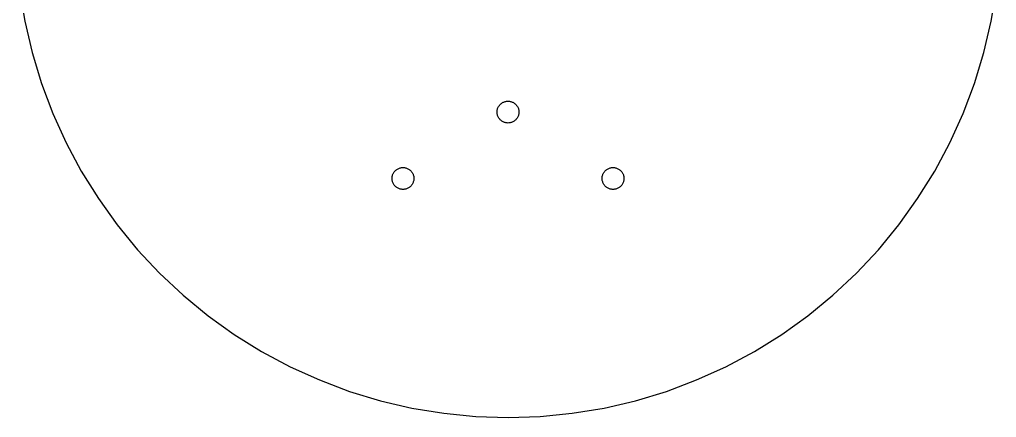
# Model space of a CAD drawing. Header units: metres. Extents: x -79 to 79, y -79 to 79.
# Drawn here: x -78.3 to 78.3, y -79 to -15.1 of the extents above; entities that cross this region are included whole.
import ezdxf

# ---------------------------------------------------------------- set-up
doc = ezdxf.new("R2010")
doc.units = ezdxf.units.M

msp = doc.modelspace()

# ---------------------------------------------------------------- linework, layer by layer
for p, q in [((-78.3241, -10.3116), (-77.482, -15.4121)), ((77.482, -15.4121), (78.3241, -10.3116)), ((-77.482, -15.4121), (-76.3081, -20.4467)), ((76.3081, -20.4467), (77.482, -15.4121)), ((-76.3081, -20.4467), (-74.8075, -25.3937)), ((74.8075, -25.3937), (76.3081, -20.4467)), ((-74.8075, -25.3937), (-72.9865, -30.232)), ((72.9865, -30.232), (74.8075, -25.3937)), ((-1.73502, -29.7716), (-1.71637, -29.6586)), ((-1.71637, -29.6586), (-1.69037, -29.5471)), ((-1.69037, -29.5471), (-1.65712, -29.4375)), ((-1.65712, -29.4375), (-1.61678, -29.3303)), ((-1.61678, -29.3303), (-1.56952, -29.226)), ((-1.56952, -29.226), (-1.51553, -29.125)), ((-1.51553, -29.125), (-1.45506, -29.0277)), ((-1.45506, -29.0277), (-1.38837, -28.9347)), ((-1.38837, -28.9347), (-1.31572, -28.8461)), ((-1.31572, -28.8461), (-1.23743, -28.7626)), ((-1.23743, -28.7626), (-1.15385, -28.6843)), ((-1.15385, -28.6843), (-1.06532, -28.6116)), ((-1.06532, -28.6116), (-0.972244, -28.5449)), ((-0.972244, -28.5449), (-0.875, -28.4845)), ((-0.875, -28.4845), (-0.774002, -28.4305)), ((-0.774002, -28.4305), (-0.669693, -28.3832)), ((-0.669693, -28.3832), (-0.562515, -28.3429)), ((-0.562515, -28.3429), (-0.452927, -28.3096)), ((-0.452927, -28.3096), (-0.3414, -28.2836)), ((-0.3414, -28.2836), (-0.228409, -28.265)), ((-0.228409, -28.265), (-0.114441, -28.2537)), ((-0.114441, -28.2537), (0, -28.25)), ((0, -28.25), (0.114441, -28.2537)), ((0.114441, -28.2537), (0.228409, -28.265)), ((0.228409, -28.265), (0.3414, -28.2836)), ((0.3414, -28.2836), (0.452927, -28.3096)), ((0.452927, -28.3096), (0.562515, -28.3429)), ((0.562515, -28.3429), (0.669693, -28.3832)), ((0.669693, -28.3832), (0.774002, -28.4305)), ((0.774002, -28.4305), (0.875, -28.4845)), ((0.875, -28.4845), (0.972244, -28.5449)), ((0.972244, -28.5449), (1.06532, -28.6116)), ((1.06532, -28.6116), (1.15385, -28.6843)), ((1.15385, -28.6843), (1.23743, -28.7626)), ((1.23743, -28.7626), (1.31572, -28.8461)), ((1.31572, -28.8461), (1.38837, -28.9347)), ((1.38837, -28.9347), (1.45506, -29.0277)), ((1.45506, -29.0277), (1.51553, -29.125)), ((1.51553, -29.125), (1.56952, -29.226)), ((1.56952, -29.226), (1.61678, -29.3303)), ((1.61678, -29.3303), (1.65712, -29.4375)), ((1.65712, -29.4375), (1.69037, -29.5471)), ((1.69037, -29.5471), (1.71637, -29.6586)), ((1.71637, -29.6586), (1.73502, -29.7716)), ((-72.9865, -30.232), (-70.8529, -34.9408)), ((-1.75, -30), (-1.74625, -29.8855)), ((-1.74625, -30.1144), (-1.75, -30)), ((-1.74625, -29.8855), (-1.73502, -29.7716)), ((-1.73502, -30.2284), (-1.74625, -30.1144)), ((-1.71637, -30.3414), (-1.73502, -30.2284)), ((-1.69037, -30.4529), (-1.71637, -30.3414)), ((-1.65712, -30.5625), (-1.69037, -30.4529)), ((-1.61678, -30.6697), (-1.65712, -30.5625)), ((-1.56952, -30.774), (-1.61678, -30.6697)), ((-1.51553, -30.875), (-1.56952, -30.774)), ((-1.45506, -30.9722), (-1.51553, -30.875)), ((-1.38837, -31.0653), (-1.45506, -30.9722)), ((-1.31572, -31.1539), (-1.38837, -31.0653)), ((-1.23743, -31.2374), (-1.31572, -31.1539)), ((-1.15385, -31.3157), (-1.23743, -31.2374)), ((-1.06532, -31.3884), (-1.15385, -31.3157)), ((1.15385, -31.3157), (1.06532, -31.3884)), ((1.23743, -31.2374), (1.15385, -31.3157)), ((1.31572, -31.1539), (1.23743, -31.2374)), ((1.38837, -31.0653), (1.31572, -31.1539)), ((1.45506, -30.9722), (1.38837, -31.0653)), ((1.51553, -30.875), (1.45506, -30.9722)), ((1.56952, -30.774), (1.51553, -30.875)), ((1.61678, -30.6697), (1.56952, -30.774)), ((1.65712, -30.5625), (1.61678, -30.6697)), ((1.69037, -30.4529), (1.65712, -30.5625)), ((1.71637, -30.3414), (1.69037, -30.4529)), ((1.73502, -30.2284), (1.71637, -30.3414)), ((1.73502, -29.7716), (1.74625, -29.8855)), ((1.74625, -30.1144), (1.73502, -30.2284)), ((1.74625, -29.8855), (1.75, -30)), ((1.75, -30), (1.74625, -30.1144)), ((70.8529, -34.9408), (72.9865, -30.232)), ((-0.972244, -31.4551), (-1.06532, -31.3884)), ((-0.875, -31.5155), (-0.972244, -31.4551)), ((-0.774002, -31.5695), (-0.875, -31.5155)), ((-0.669693, -31.6168), (-0.774002, -31.5695)), ((-0.562515, -31.6571), (-0.669693, -31.6168)), ((-0.452927, -31.6904), (-0.562515, -31.6571)), ((-0.3414, -31.7164), (-0.452927, -31.6904)), ((-0.228409, -31.735), (-0.3414, -31.7164)), ((-0.114441, -31.7462), (-0.228409, -31.735)), ((0, -31.75), (-0.114441, -31.7462)), ((0.114441, -31.7462), (0, -31.75)), ((0.228409, -31.735), (0.114441, -31.7462)), ((0.3414, -31.7164), (0.228409, -31.735)), ((0.452927, -31.6904), (0.3414, -31.7164)), ((0.562515, -31.6571), (0.452927, -31.6904)), ((0.669693, -31.6168), (0.562515, -31.6571)), ((0.774002, -31.5695), (0.669693, -31.6168)), ((0.875, -31.5155), (0.774002, -31.5695)), ((0.972244, -31.4551), (0.875, -31.5155)), ((1.06532, -31.3884), (0.972244, -31.4551)), ((-70.8529, -34.9408), (-68.416, -39.5)), ((68.416, -39.5), (70.8529, -34.9408)), ((-17.8103, -39.1956), (-17.7131, -39.1351)), ((-17.7131, -39.1351), (-17.6121, -39.0812)), ((-17.6121, -39.0812), (-17.5078, -39.0339)), ((-17.5078, -39.0339), (-17.4006, -38.9936)), ((-17.4006, -38.9936), (-17.291, -38.9603)), ((-17.291, -38.9603), (-17.1795, -38.9343)), ((-17.1795, -38.9343), (-17.0665, -38.9157)), ((-17.0665, -38.9157), (-16.9525, -38.9044)), ((-16.9525, -38.9044), (-16.8381, -38.9007)), ((-16.8381, -38.9007), (-16.7236, -38.9044)), ((-16.7236, -38.9044), (-16.6096, -38.9157)), ((-16.6096, -38.9157), (-16.4967, -38.9343)), ((-16.4967, -38.9343), (-16.3851, -38.9603)), ((-16.3851, -38.9603), (-16.2755, -38.9936)), ((-16.2755, -38.9936), (-16.1684, -39.0339)), ((-16.1684, -39.0339), (-16.0641, -39.0812)), ((-16.0641, -39.0812), (-15.9631, -39.1351)), ((-15.9631, -39.1351), (-15.8658, -39.1956)), ((15.8658, -39.1956), (15.9631, -39.1351)), ((15.9631, -39.1351), (16.0641, -39.0812)), ((16.0641, -39.0812), (16.1684, -39.0339)), ((16.1684, -39.0339), (16.2755, -38.9936)), ((16.2755, -38.9936), (16.3851, -38.9603)), ((16.3851, -38.9603), (16.4967, -38.9343)), ((16.4967, -38.9343), (16.6096, -38.9157)), ((16.6096, -38.9157), (16.7236, -38.9044)), ((16.7236, -38.9044), (16.8381, -38.9007)), ((16.8381, -38.9007), (16.9525, -38.9044)), ((16.9525, -38.9044), (17.0665, -38.9157)), ((17.0665, -38.9157), (17.1795, -38.9343)), ((17.1795, -38.9343), (17.291, -38.9603)), ((17.291, -38.9603), (17.4006, -38.9936)), ((17.4006, -38.9936), (17.5078, -39.0339)), ((17.5078, -39.0339), (17.6121, -39.0812)), ((17.6121, -39.0812), (17.7131, -39.1351)), ((17.7131, -39.1351), (17.8103, -39.1956)), ((-68.416, -39.5), (-65.6861, -43.89)), ((-18.5881, -40.6507), (-18.5843, -40.5362)), ((-18.5843, -40.7652), (-18.5881, -40.6507)), ((-18.5843, -40.5362), (-18.5731, -40.4223)), ((-18.5731, -40.4223), (-18.5544, -40.3093)), ((-18.5544, -40.3093), (-18.5284, -40.1978)), ((-18.5284, -40.1978), (-18.4952, -40.0882)), ((-18.4952, -40.0882), (-18.4548, -39.981)), ((-18.4548, -39.981), (-18.4076, -39.8767)), ((-18.4076, -39.8767), (-18.3536, -39.7757)), ((-18.3536, -39.7757), (-18.2931, -39.6784)), ((-18.2931, -39.6784), (-18.2264, -39.5854)), ((-18.2264, -39.5854), (-18.1538, -39.4968)), ((-18.1538, -39.4968), (-18.0755, -39.4133)), ((-18.0755, -39.4133), (-17.9919, -39.335)), ((-17.9919, -39.335), (-17.9034, -39.2623)), ((-17.9034, -39.2623), (-17.8103, -39.1956)), ((-15.8658, -39.1956), (-15.7727, -39.2623)), ((-15.7727, -39.2623), (-15.6842, -39.335)), ((-15.6842, -39.335), (-15.6006, -39.4133)), ((-15.6006, -39.4133), (-15.5223, -39.4968)), ((-15.5223, -39.4968), (-15.4497, -39.5854)), ((-15.4497, -39.5854), (-15.383, -39.6784)), ((-15.383, -39.6784), (-15.3225, -39.7757)), ((-15.3225, -39.7757), (-15.2685, -39.8767)), ((-15.2685, -39.8767), (-15.2213, -39.981)), ((-15.2213, -39.981), (-15.1809, -40.0882)), ((-15.1809, -40.0882), (-15.1477, -40.1978)), ((-15.1477, -40.1978), (-15.1217, -40.3093)), ((-15.1217, -40.3093), (-15.103, -40.4223)), ((-15.103, -40.4223), (-15.0918, -40.5362)), ((-15.0918, -40.5362), (-15.0881, -40.6507)), ((-15.0881, -40.6507), (-15.0918, -40.7652)), ((15.0881, -40.6507), (15.0918, -40.5362)), ((15.0918, -40.7652), (15.0881, -40.6507)), ((15.0918, -40.5362), (15.103, -40.4223)), ((15.103, -40.4223), (15.1217, -40.3093)), ((15.1217, -40.3093), (15.1477, -40.1978)), ((15.1477, -40.1978), (15.1809, -40.0882)), ((15.1809, -40.0882), (15.2213, -39.981)), ((15.2213, -39.981), (15.2685, -39.8767)), ((15.2685, -39.8767), (15.3225, -39.7757)), ((15.3225, -39.7757), (15.383, -39.6784)), ((15.383, -39.6784), (15.4497, -39.5854)), ((15.4497, -39.5854), (15.5223, -39.4968)), ((15.5223, -39.4968), (15.6006, -39.4133)), ((15.6006, -39.4133), (15.6842, -39.335)), ((15.6842, -39.335), (15.7727, -39.2623)), ((15.7727, -39.2623), (15.8658, -39.1956)), ((17.8103, -39.1956), (17.9034, -39.2623)), ((17.9034, -39.2623), (17.9919, -39.335)), ((17.9919, -39.335), (18.0755, -39.4133)), ((18.0755, -39.4133), (18.1538, -39.4968)), ((18.1538, -39.4968), (18.2264, -39.5854)), ((18.2264, -39.5854), (18.2931, -39.6784)), ((18.2931, -39.6784), (18.3536, -39.7757)), ((18.3536, -39.7757), (18.4076, -39.8767)), ((18.4076, -39.8767), (18.4548, -39.981)), ((18.4548, -39.981), (18.4952, -40.0882)), ((18.4952, -40.0882), (18.5284, -40.1978)), ((18.5284, -40.1978), (18.5544, -40.3093)), ((18.5544, -40.3093), (18.5731, -40.4223)), ((18.5731, -40.4223), (18.5843, -40.5362)), ((18.5843, -40.5362), (18.5881, -40.6507)), ((18.5881, -40.6507), (18.5843, -40.7652)), ((65.6861, -43.89), (68.416, -39.5)), ((-18.5731, -40.8791), (-18.5843, -40.7652)), ((-18.5544, -40.9921), (-18.5731, -40.8791)), ((-18.5284, -41.1036), (-18.5544, -40.9921)), ((-18.4952, -41.2132), (-18.5284, -41.1036)), ((-18.4548, -41.3204), (-18.4952, -41.2132)), ((-18.4076, -41.4247), (-18.4548, -41.3204)), ((-18.3536, -41.5257), (-18.4076, -41.4247)), ((-18.2931, -41.6229), (-18.3536, -41.5257)), ((-18.2264, -41.716), (-18.2931, -41.6229)), ((-18.1538, -41.8046), (-18.2264, -41.716)), ((-18.0755, -41.8881), (-18.1538, -41.8046)), ((-17.9919, -41.9664), (-18.0755, -41.8881)), ((-17.9034, -42.0391), (-17.9919, -41.9664)), ((-17.8103, -42.1058), (-17.9034, -42.0391)), ((-17.7131, -42.1662), (-17.8103, -42.1058)), ((-17.6121, -42.2202), (-17.7131, -42.1662)), ((-17.5078, -42.2675), (-17.6121, -42.2202)), ((-17.4006, -42.3078), (-17.5078, -42.2675)), ((-16.1684, -42.2675), (-16.2755, -42.3078)), ((-16.0641, -42.2202), (-16.1684, -42.2675)), ((-15.9631, -42.1662), (-16.0641, -42.2202)), ((-15.8658, -42.1058), (-15.9631, -42.1662)), ((-15.7727, -42.0391), (-15.8658, -42.1058)), ((-15.6842, -41.9664), (-15.7727, -42.0391)), ((-15.6006, -41.8881), (-15.6842, -41.9664)), ((-15.5223, -41.8046), (-15.6006, -41.8881)), ((-15.4497, -41.716), (-15.5223, -41.8046)), ((-15.383, -41.6229), (-15.4497, -41.716)), ((-15.3225, -41.5257), (-15.383, -41.6229)), ((-15.2685, -41.4247), (-15.3225, -41.5257)), ((-15.2213, -41.3204), (-15.2685, -41.4247)), ((-15.1809, -41.2132), (-15.2213, -41.3204)), ((-15.1477, -41.1036), (-15.1809, -41.2132)), ((-15.1217, -40.9921), (-15.1477, -41.1036)), ((-15.103, -40.8791), (-15.1217, -40.9921)), ((-15.0918, -40.7652), (-15.103, -40.8791)), ((15.103, -40.8791), (15.0918, -40.7652)), ((15.1217, -40.9921), (15.103, -40.8791)), ((15.1477, -41.1036), (15.1217, -40.9921)), ((15.1809, -41.2132), (15.1477, -41.1036)), ((15.2213, -41.3204), (15.1809, -41.2132)), ((15.2685, -41.4247), (15.2213, -41.3204)), ((15.3225, -41.5257), (15.2685, -41.4247)), ((15.383, -41.6229), (15.3225, -41.5257)), ((15.4497, -41.716), (15.383, -41.6229)), ((15.5223, -41.8046), (15.4497, -41.716)), ((15.6006, -41.8881), (15.5223, -41.8046)), ((15.6842, -41.9664), (15.6006, -41.8881)), ((15.7727, -42.0391), (15.6842, -41.9664)), ((15.8658, -42.1058), (15.7727, -42.0391)), ((15.9631, -42.1662), (15.8658, -42.1058)), ((16.0641, -42.2202), (15.9631, -42.1662)), ((16.1684, -42.2675), (16.0641, -42.2202)), ((16.2755, -42.3078), (16.1684, -42.2675)), ((17.5078, -42.2675), (17.4006, -42.3078)), ((17.6121, -42.2202), (17.5078, -42.2675)), ((17.7131, -42.1662), (17.6121, -42.2202)), ((17.8103, -42.1058), (17.7131, -42.1662)), ((17.9034, -42.0391), (17.8103, -42.1058)), ((17.9919, -41.9664), (17.9034, -42.0391)), ((18.0755, -41.8881), (17.9919, -41.9664)), ((18.1538, -41.8046), (18.0755, -41.8881)), ((18.2264, -41.716), (18.1538, -41.8046)), ((18.2931, -41.6229), (18.2264, -41.716)), ((18.3536, -41.5257), (18.2931, -41.6229)), ((18.4076, -41.4247), (18.3536, -41.5257)), ((18.4548, -41.3204), (18.4076, -41.4247)), ((18.4952, -41.2132), (18.4548, -41.3204)), ((18.5284, -41.1036), (18.4952, -41.2132)), ((18.5544, -40.9921), (18.5284, -41.1036)), ((18.5731, -40.8791), (18.5544, -40.9921)), ((18.5843, -40.7652), (18.5731, -40.8791)), ((-17.291, -42.3411), (-17.4006, -42.3078)), ((-17.1795, -42.3671), (-17.291, -42.3411)), ((-17.0665, -42.3857), (-17.1795, -42.3671)), ((-16.9525, -42.3969), (-17.0665, -42.3857)), ((-16.8381, -42.4007), (-16.9525, -42.3969)), ((-16.7236, -42.3969), (-16.8381, -42.4007)), ((-16.6096, -42.3857), (-16.7236, -42.3969)), ((-16.4967, -42.3671), (-16.6096, -42.3857)), ((-16.3851, -42.3411), (-16.4967, -42.3671)), ((-16.2755, -42.3078), (-16.3851, -42.3411)), ((16.3851, -42.3411), (16.2755, -42.3078)), ((16.4967, -42.3671), (16.3851, -42.3411)), ((16.6096, -42.3857), (16.4967, -42.3671)), ((16.7236, -42.3969), (16.6096, -42.3857)), ((16.8381, -42.4007), (16.7236, -42.3969)), ((16.9525, -42.3969), (16.8381, -42.4007)), ((17.0665, -42.3857), (16.9525, -42.3969)), ((17.1795, -42.3671), (17.0665, -42.3857)), ((17.291, -42.3411), (17.1795, -42.3671)), ((17.4006, -42.3078), (17.291, -42.3411)), ((-65.6861, -43.89), (-62.6749, -48.0921)), ((62.6749, -48.0921), (65.6861, -43.89)), ((-62.6749, -48.0921), (-59.3953, -52.0883)), ((59.3953, -52.0883), (62.6749, -48.0921)), ((-59.3953, -52.0883), (-55.8614, -55.8614)), ((55.8614, -55.8614), (59.3953, -52.0883)), ((-55.8614, -55.8614), (-52.0883, -59.3953)), ((52.0883, -59.3953), (55.8614, -55.8614)), ((-52.0883, -59.3953), (-48.0921, -62.6749)), ((48.0921, -62.6749), (52.0883, -59.3953)), ((-48.0921, -62.6749), (-43.89, -65.6861)), ((43.89, -65.6861), (48.0921, -62.6749)), ((-43.89, -65.6861), (-39.5, -68.416)), ((39.5, -68.416), (43.89, -65.6861)), ((-39.5, -68.416), (-34.9408, -70.8529)), ((34.9408, -70.8529), (39.5, -68.416)), ((-34.9408, -70.8529), (-30.232, -72.9865)), ((30.232, -72.9865), (34.9408, -70.8529)), ((-30.232, -72.9865), (-25.3937, -74.8075)), ((25.3937, -74.8075), (30.232, -72.9865)), ((-25.3937, -74.8075), (-20.4467, -76.3081)), ((20.4467, -76.3081), (25.3937, -74.8075)), ((-20.4467, -76.3081), (-15.4121, -77.482)), ((15.4121, -77.482), (20.4467, -76.3081)), ((-15.4121, -77.482), (-10.3116, -78.3241)), ((-10.3116, -78.3241), (-5.16684, -78.8308)), ((5.16684, -78.8308), (10.3116, -78.3241)), ((10.3116, -78.3241), (15.4121, -77.482)), ((-5.16684, -78.8308), (0, -79)), ((0, -79), (5.16684, -78.8308))]:
    msp.add_line(p, q)

doc.saveas('drawing.dxf')
